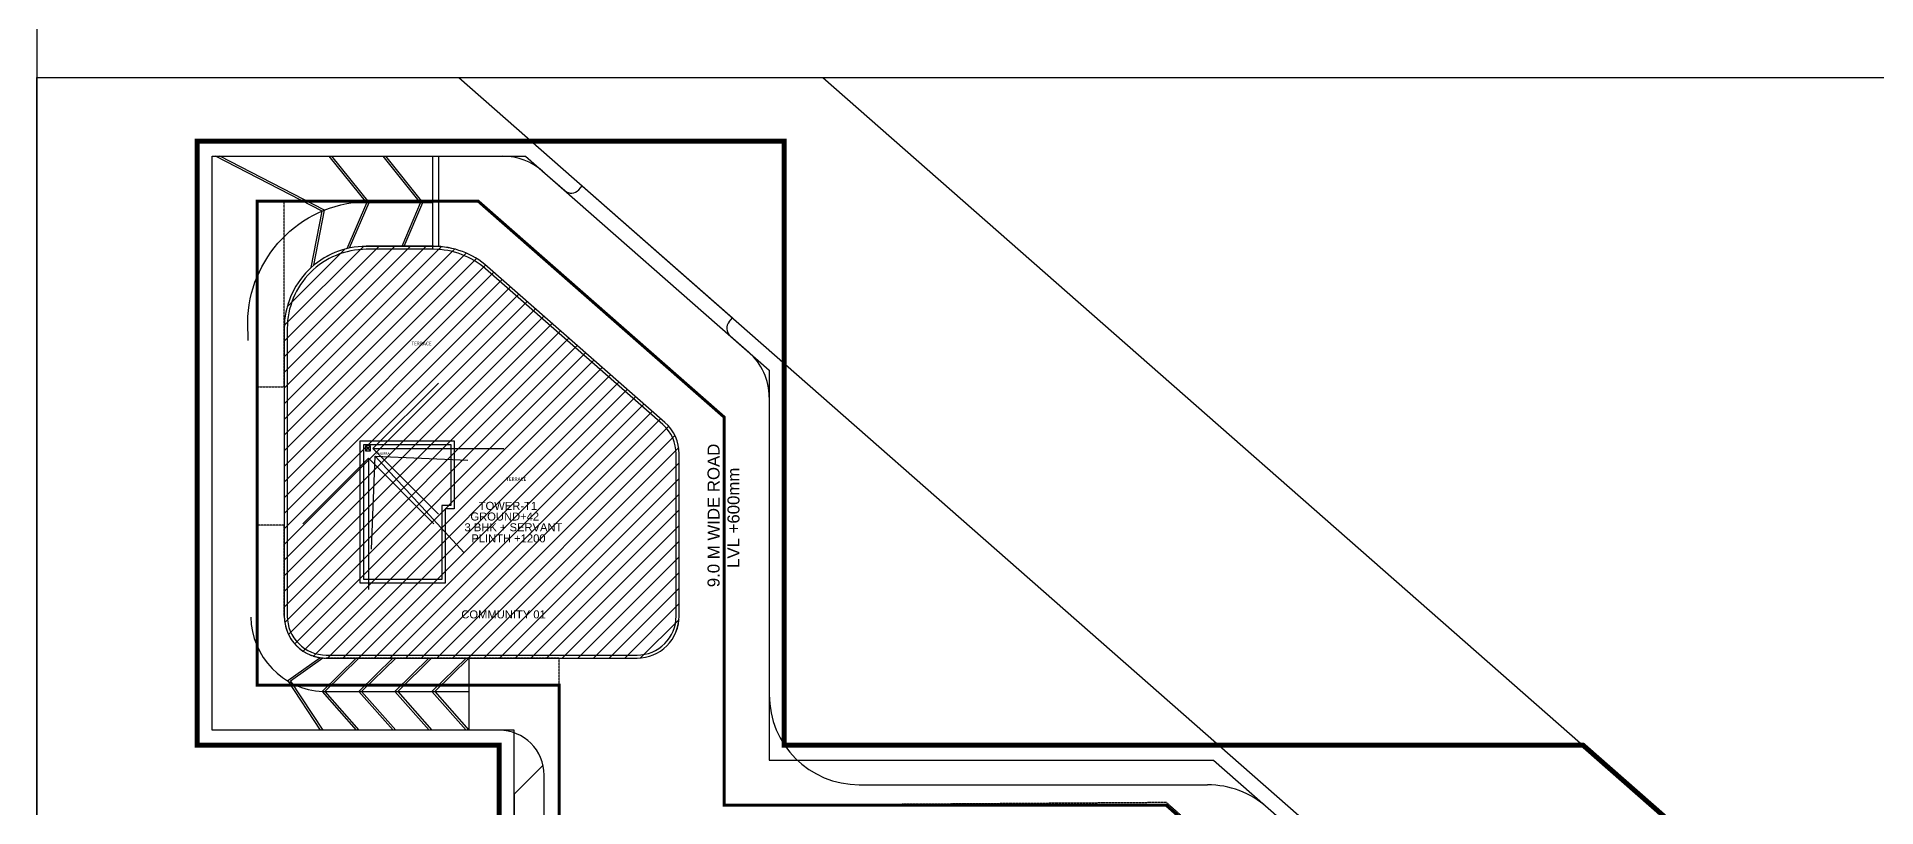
# Model space of a CAD drawing. Header units: millimetres. Extents: x 2061841 to 105821645, y -77612 to 48520811.
# Drawn here: x 105485084 to 105489291, y 48461424 to 48463186 of the extents above; entities that cross this region are included whole.
import ezdxf

# ---------------------------------------------------------------- set-up
doc = ezdxf.new("R2010")
doc.units = ezdxf.units.MM
doc.header["$LTSCALE"] = 10
doc.header["$MEASUREMENT"] = 0
for name, pattern in [('CENTER', [2, 1.25, -0.25, 0.25, -0.25]), ('DASHDOT', [1, 0.5, -0.25, 0, -0.25]), ('HIDDEN', [0.375, 0.25, -0.125])]:
    doc.linetypes.add(name, pattern=pattern)
for name, color, linetype in [('AC-GRND', 1, 'Continuous'), ('BORDER', 5, 'Continuous'), ('GI PIPE', 8, 'Continuous'), ('S-OPENING', 6, 'Continuous'), ('SHEET-TEXT', 7, 'Continuous')]:
    doc.layers.add(name, color=color, linetype=linetype)
doc.layers.add('S-STRCOL HATCH', color=33, linetype='Continuous', lineweight=9)
doc.styles.add('Century', font='swiss.ttf')
doc.styles.add('SS Plan Text', font='calibri.ttf')
doc.styles.add('Text 100', font='romans.shx', dxfattribs={"width": 0.7, "height": 100})
doc.dimstyles.new('SCALE 100', dxfattribs={"dimtxt": 100, "dimasz": 75, "dimexe": 50, "dimexo": 50, "dimgap": 40, "dimtad": 1, "dimdec": 0, "dimzin": 1, "dimdsep": 46, "dimtxsty": 'Text 100', "dimblk": 'OBLIQUE', "dimcen": 1, "dimclrd": 3, "dimclre": 3, "dimclrt": 2, "dimadec": 0, "dimazin": 0, "dimtfac": 1, "dimtdec": 0, "dimtofl": 0, "dimtmove": 1, "dimatfit": 3, "dimldrblk": 'OPEN90', "dimfxl": 1, "dimtolj": 1, "dimtzin": 0, "dimarcsym": 0})

# ---------------------------------------------------------------- blocks, each defined once
blk = doc.blocks.new('A$Cf1581bf0')
blk.add_lwpolyline([(19735, 20400, 0.215848), (18306, 23556), (590, 39109, 0.1820858), (-4820, 41146), (-11535, 41146, 0.4142136), (-19735, 32946), (-19735, 4200, 0.4142136), (-15535, 0), (15535, 0, 0.4142136), (19735, 4200)], format="xyb", close=True)
blk = doc.blocks.new('uhtg')
at = {"layer": 'GI PIPE'}
h = blk.add_hatch(color=256, dxfattribs=at)
edge = h.paths.add_edge_path()
edge.add_arc((-158, 158), 35, 177.51279, 267.51279, ccw=False)
edge.add_ellipse((-158, 158), major_axis=(23.7, -25.8), ratio=1, start_angle=147.78252, end_angle=225, ccw=False)
edge.add_arc((-162, 175), 17.1, -62.83696, 94.45839, ccw=False)
edge.add_arc((-145, 140), 22, 115.0093, 231.42464)
for p, q in [((-315, 315), (-315, 0)), ((0, 315), (-315, 315)), ((-185, 185), (-315, 315)), ((-315, 0), (-185, 130)), ((-315, 0), (0, 0)), ((-158, 157), (-158, 157)), ((-130, 185), (0, 315)), ((0, 0), (-130, 130)), ((0, 0), (0, 315))]:
    blk.add_line(p, q, dxfattribs=at)
for radius in [38.5, 35]:
    blk.add_circle((-158, 158), radius, dxfattribs=at)
for centre, radius, start, end in [((-145, 140), 22, 116.89576, 231.42464), ((-162, 175), 17.1, 294.74202, 94.45839)]:
    blk.add_arc(centre, radius, start, end, dxfattribs=at)
blk = doc.blocks.new('_Oblique')
at = {"color": 0, "linetype": 'ByBlock', "lineweight": -2}
blk.add_line((-0.5, -0.5), (0.5, 0.5), dxfattribs=at)
blk = doc.blocks.new('_Open90')
at = {"color": 0, "linetype": 'ByBlock', "lineweight": -2}
for p, q in [((-0.5, 0.5), (0, 0)), ((0, 0), (-1, 0)), ((0, 0), (-0.5, -0.5))]:
    blk.add_line(p, q, dxfattribs=at)
blk = doc.blocks.new('A$C82ecaa04')
at = {"layer": 'AC-GRND', "color": 2, "linetype": 'HIDDEN', "ltscale": 5}
blk.add_lwpolyline([(36173, -285933), (36173, -51647), (12900, -51647, -0.4142136), (8700, -47447), (8700, -46249), (8700, -38373), (6000, -38373), (6000, -27750), (6000, -24542), (8700, -24542), (8700, -6000), (28097, -6000), (52671, -27575), (52671, -54347), (52671, -66347), (96841, -66047), (146543, -109977), (146544, -130680), (142044, -130680), (142044, -170041), (125008, -170041), (125008, -175041), (91225, -175041), (91225, -240684)], format="xyb", dxfattribs=at)
blk = doc.blocks.new('TOWER-A TYPICAL FLOOR FRAMING PLAN N')
at = {"layer": 'S-STRCOL HATCH'}
h = blk.add_hatch(dxfattribs=at)
h.set_pattern_fill('ANSI31', color=6, scale=202.5, angle=360)
h.set_pattern_definition([(45, (102377046.02, 48607644.115), (-17.8986404, 17.8986404), [])])
h.paths.add_polyline_path([(102723553, 48559876.2, -0.414214), (102723456.9, 48559780.1), (102722745.9, 48559780.1, -0.414214), (102722649.8, 48559876.2), (102722649.8, 48560534, -0.414214), (102722837.5, 48560721.7), (102722991.1, 48560721.7, -0.182086), (102723114.9, 48560675), (102723520.3, 48560319.1, -0.215848), (102723553, 48560246.9), (102723553, 48560246.9), (102723553, 48559876.2, -0.414214)])
at = {"layer": 'BORDER', "color": 5}
blk.add_line((102722084.3, 48562374.5, 101.1), (102722084.3, 48502974.5, 101.1), dxfattribs=at)
at = {"layer": 'BORDER', "color": 5, "elevation": 101.1}
blk.add_lwpolyline([(102722083.8, 48561107.5), (102733583.8, 48561107.5), (102733583.8, 48552009), (102722083.8, 48552009)], close=True, dxfattribs=at)
at = {"layer": 'SHEET-TEXT', "ltscale": 51}
for p, q in [((102723048.9, 48561107.5, 101.1), (102726526.7, 48558054.6, 101.1)), ((102723881.4, 48561107.5, 101.1), (102726889, 48558467.3, 101.1))]:
    blk.add_line(p, q, dxfattribs=at)
at = {"layer": 'SHEET-TEXT', "color": 8}
for p, q in [((102722485.1, 48560927.6, 101.1), (102723150.1, 48560927.6, 101.1)), ((102723240.7, 48560893.5, 101.1), (102723291.2, 48560849.1, 101.1)), ((102723323.5, 48560851.2, 101.1), (102723331.1, 48560859.8, 101.1)), ((102723331.1, 48560859.8, 101.1), (102723675, 48560557.9, 101.1)), ((102723667.4, 48560549.3, 101.1), (102723675, 48560557.9, 101.1)), ((102723669.5, 48560517, 101.1), (102723712.2, 48560479.6, 101.1)), ((102723759, 48560376.4, 101.1), (102723759, 48559696.3, 101.1)), ((102723141.2, 48559615.4, 101.1), (102722485.1, 48559615.4, 101.1)), ((102723241.6, 48559535.3, 101.1), (102723175.5, 48559469.2, 101.1)), ((102723244.2, 48554393.6, 101.1), (102723244.2, 48559512.4, 101.1)), ((102723175.5, 48559469.2, 101.1), (102723175.5, 48559074.5, 101.1)), ((102723964.9, 48559490.3, 101.1), (102724761.5, 48559490.3, 101.1))]:
    blk.add_line(p, q, dxfattribs=at)
at = {"layer": 'SHEET-TEXT'}
for p, q in [((102722823.7, 48560276.7, 101.1), (102722963.3, 48560276.7, 101.1)), ((102722831.7, 48559959.8, 101.1), (102722831.7, 48560268.7, 101.1)), ((102722831.7, 48560268.7, 101.1), (102723030.8, 48560268.7, 101.1)), ((102723030.8, 48560268.7, 101.1), (102723030.8, 48560129.1, 101.1)), ((102723030.8, 48560129.1, 101.1), (102723010, 48560129.1, 101.1)), ((102723010, 48560129.1, 101.1), (102723010, 48559959.8, 101.1)), ((102722878.4, 48559951.7, 101.1), (102722828.3, 48559951.7, 101.1)), ((102723010, 48559959.8, 101.1), (102722831.7, 48559959.8, 101.1))]:
    blk.add_line(p, q, dxfattribs=at)
at = {"layer": 'SHEET-TEXT', "linetype": 'CENTER', "ltscale": 3, "const_width": 11.4, "elevation": 101.1}
blk.add_lwpolyline([(102723141.2, 48554295.5), (102723141.2, 48559581), (102722450.8, 48559581), (102722450.8, 48560961.9), (102723793.3, 48560961.9), (102723793.3, 48559581), (102724787.8, 48559581), (102725620.2, 48559581.1), (102726209.8, 48559063.5), (102726209.8, 48558929.6), (102725943.6, 48558929.5)], dxfattribs=at)
at = {"layer": 'SHEET-TEXT', "color": 8, "elevation": 101.1}
blk.add_lwpolyline([(102723199.7, 48554290.8), (102723175.5, 48554311.4), (102723175.5, 48559615.4), (102722485.1, 48559615.4), (102722485.1, 48560927.6), (102723201.8, 48560927.6), (102723759, 48560438.5), (102723759, 48559546.7), (102724774.9, 48559546.7), (102725907, 48558552.9), (102725907, 48556853.6), (102724641.2, 48556853.6), (102724641.2, 48555557.5), (102727709.8, 48555557.5), (102727709.8, 48555519.1), (102729244.1, 48555519.1), (102729244.1, 48555404.1), (102729739.9, 48555404.1), (102729919.5, 48555245.2), (102729409.7, 48554130.2), (102727709.8, 48554130.2), (102727709.8, 48554091.8), (102723434, 48554091.8), (102723418.8, 48554104.7)], dxfattribs=at)
at = {"layer": 'SHEET-TEXT', "elevation": 101.1}
for points in [[(102722711.7, 48560673.5), (102722736.4, 48560801.7), (102722492.2, 48560927.6)], [(102722717.3, 48560678.4), (102722741.5, 48560804.2), (102722502.1, 48560927.6)], [(102722793.5, 48560716.6), (102722838.4, 48560821.1), (102722752.8, 48560927.6)], [(102722799.1, 48560717.9), (102722843.7, 48560821.8), (102722758.6, 48560927.6)], [(102722919.2, 48560721.7), (102722961.8, 48560821.1), (102722876.2, 48560927.6)], [(102722924.2, 48560721.7), (102722967.1, 48560821.8), (102722882.1, 48560927.6)], [(102722989.7, 48560735.6), (102722989.7, 48560927.6)], [(102722989.7, 48560716), (102722989.7, 48560927.6)], [(102723003.4, 48560721.7), (102723003.4, 48560927.6)], [(102722963.3, 48560276.7), (102723038.8, 48560276.7), (102723038.8, 48560121.1), (102723018, 48560121.1), (102723018, 48559951.7), (102722823.7, 48559951.7), (102722823.7, 48560276.7)], [(102722731.4, 48559780.1), (102722657.7, 48559727.8), (102722731.8, 48559615.4)], [(102722737.9, 48559780.1), (102722664, 48559727.6), (102722737.9, 48559615.4)], [(102722814.1, 48559780.1), (102722736.2, 48559703.9), (102722814.6, 48559615.4)], [(102722820.7, 48559780.1), (102722742.5, 48559703.7), (102722820.7, 48559615.4)], [(102722898.5, 48559780.1), (102722820.5, 48559703.9), (102722898.9, 48559615.4)], [(102722905, 48559780.1), (102722826.8, 48559703.7), (102722905, 48559615.4)], [(102722981.1, 48559780.4), (102722903.1, 48559704.1), (102722981.5, 48559615.6)], [(102722987.6, 48559780.4), (102722909.4, 48559703.9), (102722987.6, 48559615.6)], [(102723065.6, 48559780.1), (102722987.6, 48559703.9), (102723066, 48559615.4)], [(102723072.2, 48559780.1), (102722993.9, 48559703.7), (102723072.2, 48559615.4)], [(102723072.2, 48559780.1), (102723072.2, 48559615.4)]]:
    blk.add_lwpolyline(points, dxfattribs=at)
for points in [[(102722567.4, 48560506.6), (102722567.4, 48560520.4, -0.397254), (102722806.4, 48560821.8), (102722989.7, 48560821.8)], [(102722573.4, 48559874, 0.396233), (102722737.9, 48559703.7), (102723072.2, 48559703.7)]]:
    blk.add_lwpolyline(points, format="xyb", dxfattribs=at)
at = {"layer": 'SHEET-TEXT', "color": 8, "linetype": 'DASHDOT', "ltscale": 5, "const_width": 6.86, "elevation": 101.1}
blk.add_lwpolyline([(102729141.2, 48555416.2), (102727606.8, 48555416.2), (102727606.8, 48555454.5), (102724538.2, 48555454.5), (102724538.2, 48556956.6), (102725804, 48556956.6), (102725804, 48558445.4), (102724666.7, 48559443.8), (102723656, 48559443.8), (102723656, 48560331), (102723093.7, 48560824.6), (102722588, 48560824.6), (102722588, 48559718.3), (102723278.5, 48559718.3), (102723278.5, 48554419.1), (102723542.5, 48554194.8), (102727606.8, 48554194.8), (102727606.8, 48554233.2), (102729343.3, 48554233.2), (102729794.1, 48555218.6), (102729700.9, 48555301.1), (102729141.1, 48555301.1)], close=True, dxfattribs=at)
at = {"layer": 'SHEET-TEXT', "elevation": 101.1}
for points in [[(102723553, 48560246.9, 0.215848), (102723520.3, 48560319.1), (102723114.9, 48560675, 0.182086), (102722991.1, 48560721.7), (102722837.5, 48560721.7, 0.414214), (102722649.8, 48560534), (102722649.8, 48559876.2, 0.414214), (102722745.9, 48559780.1), (102723456.9, 48559780.1, 0.414214), (102723553, 48559876.2)], [(102723553, 48560246.9, 0.215848), (102723520.3, 48560319.1), (102723114.9, 48560675, 0.182086), (102722991.1, 48560721.7), (102722837.5, 48560721.7, 0.414214), (102722649.8, 48560534), (102722649.8, 48559876.2, 0.414214), (102722745.9, 48559780.1), (102723456.9, 48559780.1, 0.414214), (102723553, 48559876.2)], [(102723546.1, 48560246.9, 0.215848), (102723515.8, 48560314), (102723110.4, 48560669.9, 0.182086), (102722991.1, 48560714.8), (102722837.5, 48560714.8, 0.414214), (102722656.7, 48560534), (102722656.7, 48559876.2, 0.414214), (102722745.9, 48559787), (102723456.9, 48559787, 0.414214), (102723546.1, 48559876.2)]]:
    blk.add_lwpolyline(points, format="xyb", close=True, dxfattribs=at)
at = {"layer": 'SHEET-TEXT', "color": 8}
for centre, radius, start, end in [((102723150.1, 48560790.3, 101.1), 137.3, 48.7232, 90), ((102723306.3, 48560866.3, 101.1), 22.9, 228.7232, 318.7219), ((102723684.6, 48560534.2, 101.1), 22.9, 138.7219, 228.7232), ((102723621.7, 48560376.4, 101.1), 137.3, 0, 48.7232), ((102723964.9, 48559696.3, 101.1), 205.9, 180, 270), ((102723141.2, 48559512.4, 101.1), 103, 0, 90), ((102724761.5, 48559284.4, 101.1), 205.9, 48.7213, 90)]:
    blk.add_arc(centre, radius, start, end, dxfattribs=at)
at = {"layer": 'SHEET-TEXT'}
for name, p, xscale, yscale, zscale in [('A$C82ecaa04', (102722450.8, 48560961.9, 101.1), 0.0228823837028751, 0.0228823837028751, 0.0228823837028751), ('uhtg', (102722847, 48560253.8, 101.1), 0.03661181392460015, 0.03661181392460015, 0.03661181392460015)]:
    blk.add_blockref(name, p, dxfattribs=dict(at, xscale=xscale, yscale=yscale, zscale=zscale))
at = {"layer": 'SHEET-TEXT', "color": 8, "xscale": 0.0228823837028751, "yscale": 0.0228823837028751, "zscale": 0.0228823837028751}
blk.add_blockref('A$Cf1581bf0', (102723101.4, 48559780.1, 101.1), dxfattribs=at)
at = {"layer": 'SHEET-TEXT'}
for s, height, style, p in [('TERRACE ', 8.01, 'SS Plan Text', (102722940.9, 48560495.5, 101.1)), ('KHURRA', 5.61, 'SS Plan Text', (102722860.7, 48560245.1, 101.1)), ('TERRACE ', 8.01, 'SS Plan Text', (102723157.7, 48560185.3, 101.1)), ('TOWER-T1', 18.31, 'Century', (102723094.6, 48560119.1, 101.1)), ('3 BHK + SERVANT', 18.306, 'Century', (102723062.1, 48560070.1, 101.1)), ('GROUND+42', 18.31, 'Century', (102723075.6, 48560094.7, 101.1)), ('PLINTH +1200', 18.306, 'Century', (102723077.6, 48560044.7, 101.1)), ('COMMUNITY 01', 18.306, 'Century', (102723054.7, 48559870.9, 101.1))]:
    blk.add_text(s, height=height, dxfattribs=dict(at, style=style)).set_placement(p)
at = {"layer": 'SHEET-TEXT', "style": 'Century'}
for s, height, p in [('9.0 M WIDE ROAD', 27.459, (102723645.4, 48559942.2, 101.1)), ('LVL +600mm', 27.46, (102723690.9, 48559986.3, 101.1))]:
    blk.add_text(s, height=height, rotation=90, dxfattribs=at).set_placement(p)
at = {"layer": 'SHEET-TEXT'}
for points in [[(102722852.3, 48560259, 101.1), (102722924.7, 48560259, 101.1)], [(102722842.2, 48560237, 101.1), (102722842.2, 48560159.7, 101.1)], [(102722857.8, 48560241.5, 101.1), (102722909.7, 48560185.2, 101.1)]]:
    blk.add_leader(points, dimstyle='SCALE 100', override={"dimasz": 300, "dimtad": 0, "dimarcsym": 1}, dxfattribs=at)

msp = doc.modelspace()

# ---------------------------------------------------------------- block references
at = {"layer": 'S-OPENING'}
msp.add_blockref('TOWER-A TYPICAL FLOOR FRAMING PLAN N', (2763000.3, -98014.7), dxfattribs=at)

doc.saveas('drawing.dxf')
